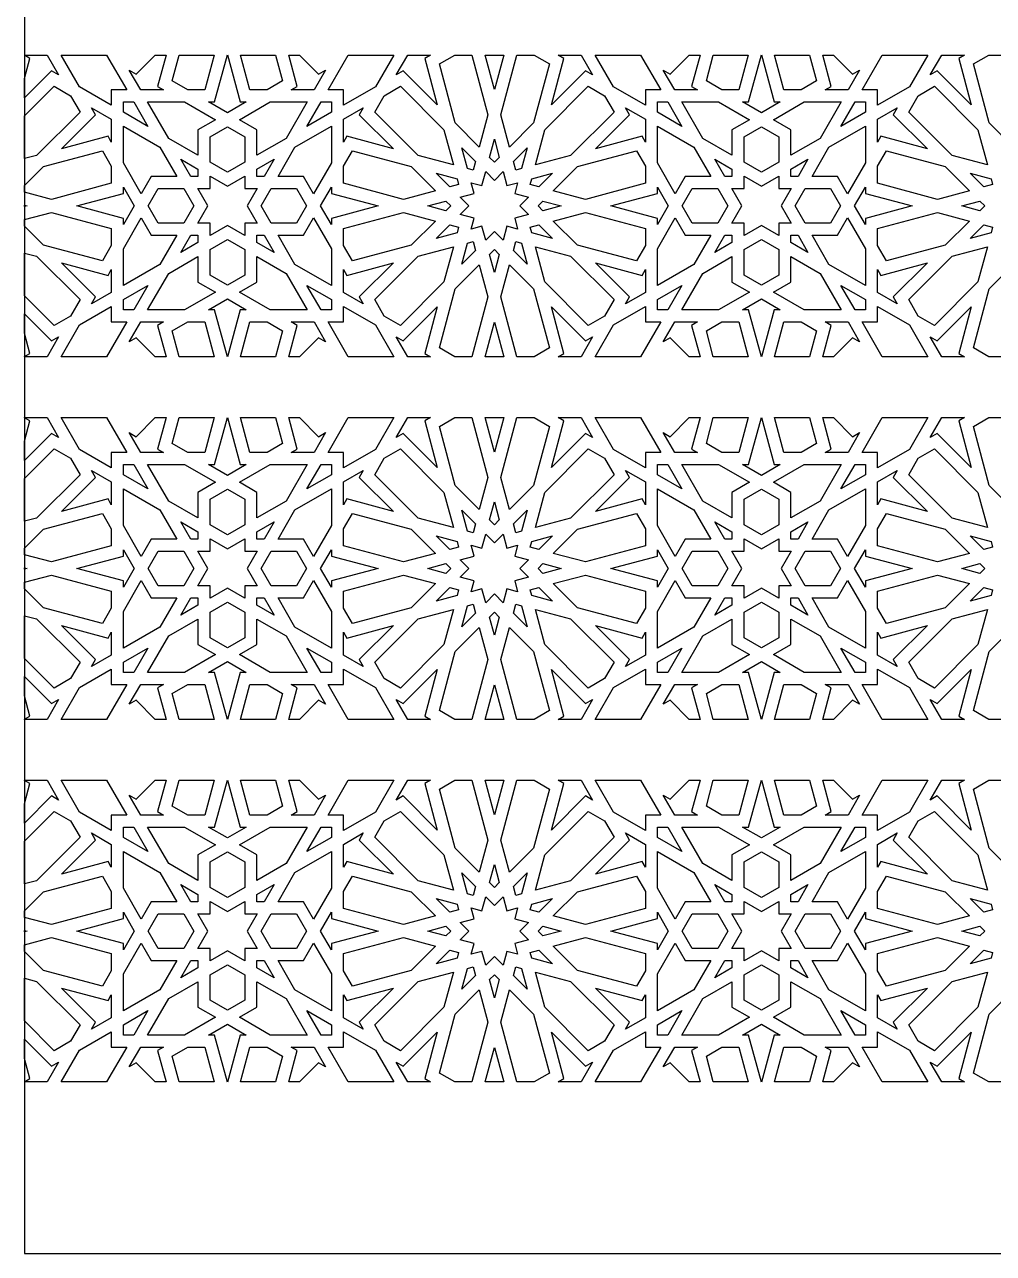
# Model space of a CAD drawing. Extents: x -1250 to 1250, y -610 to 610.
# Drawn here: x -1250 to -769, y -610 to 0 of the extents above; entities that cross this region are included whole.
import ezdxf

# ---------------------------------------------------------------- set-up
doc = ezdxf.new("R2010")
doc.units = 0
doc.header["$MEASUREMENT"] = 0
doc.layers.add('COUCHE_1', color=18, linetype='CONTINUOUS')

msp = doc.modelspace()

# ---------------------------------------------------------------- linework, layer by layer
at = {"layer": 'COUCHE_1'}
for points in [[(-1250, -610), (1250, -610), (1250, 610), (-1250, 610)], [(-1233.15, -24.95), (-1236.63, -22.93), (-1250, -36.36), (-1250, -26.77), (-1247.32, -16.76), (-1250, -15.22), (-1250, -15.11), (-1238.83, -15.11)], [(-1224.26, -15.11), (-1209.29, -15.11), (-1199.3, -32.41), (-1206.96, -32.41), (-1206.96, -40.07), (-1222.78, -30.93), (-1231.92, -15.11)], [(-1184.01, -30.69), (-1181.03, -32.41), (-1192.39, -32.41), (-1198.07, -22.57), (-1194.58, -24.58), (-1185.15, -15.11), (-1179.83, -15.11)], [(-1160.57, -32.41), (-1169.06, -32.41), (-1176.69, -28), (-1173.23, -15.11), (-1155.93, -15.11)], [(-1143.03, -38.39), (-1140.04, -38.39), (-1149.36, -43.78), (-1158.69, -38.39), (-1155.7, -38.39), (-1149.36, -15)], [(-1122.04, -28), (-1129.67, -32.41), (-1138.16, -32.41), (-1142.8, -15.11), (-1125.5, -15.11)], [(-1104.14, -24.58), (-1100.66, -22.57), (-1106.34, -32.41), (-1117.7, -32.41), (-1114.72, -30.69), (-1118.9, -15.11), (-1113.58, -15.11)], [(-1075.95, -30.93), (-1091.77, -40.07), (-1091.77, -32.41), (-1099.43, -32.41), (-1089.44, -15.11), (-1074.47, -15.11), (-1066.81, -15.11)], [(-1051.41, -16.76), (-1045.22, -39.88), (-1062.1, -22.93), (-1065.58, -24.95), (-1059.9, -15.11), (-1048.54, -15.11)], [(-1020.12, -44.83), (-1024.39, -60.79), (-1036.36, -48.77), (-1044.2, -19.51), (-1036.57, -15.11), (-1028.08, -15.11)], [(-1016.88, -32.28), (-1021.48, -15.11), (-1012.28, -15.11)], [(-989.56, -19.51), (-997.4, -48.77), (-1009.37, -60.79), (-1013.64, -44.83), (-1005.68, -15.11), (-997.19, -15.11)], [(-968.18, -24.95), (-971.66, -22.93), (-988.54, -39.88), (-982.35, -16.76), (-985.22, -15.11), (-973.86, -15.11)], [(-959.29, -15.11), (-944.32, -15.11), (-934.33, -32.41), (-941.99, -32.41), (-941.99, -40.07), (-957.81, -30.93), (-966.95, -15.11)], [(-919.04, -30.69), (-916.06, -32.41), (-927.42, -32.41), (-933.1, -22.57), (-929.61, -24.58), (-920.18, -15.11), (-914.86, -15.11)], [(-895.6, -32.41), (-904.09, -32.41), (-911.72, -28), (-908.26, -15.11), (-890.96, -15.11)], [(-878.06, -38.39), (-875.07, -38.39), (-884.39, -43.78), (-893.72, -38.39), (-890.73, -38.39), (-884.39, -15)], [(-857.07, -28), (-864.7, -32.41), (-873.19, -32.41), (-877.83, -15.11), (-860.53, -15.11)], [(-839.18, -24.58), (-835.69, -22.57), (-841.37, -32.41), (-852.73, -32.41), (-849.75, -30.69), (-853.93, -15.11), (-848.61, -15.11)], [(-810.98, -30.93), (-826.8, -40.07), (-826.8, -32.41), (-834.46, -32.41), (-824.47, -15.11), (-809.5, -15.11), (-801.84, -15.11)], [(-786.44, -16.76), (-780.25, -39.88), (-797.13, -22.93), (-800.61, -24.95), (-794.93, -15.11), (-783.57, -15.11)], [(-755.15, -44.83), (-759.42, -60.79), (-771.39, -48.77), (-779.23, -19.51), (-771.6, -15.11), (-763.11, -15.11)], [(-1227.16, -35.31), (-1222.47, -43.45), (-1244.07, -64.97), (-1250, -66.56), (-1250, -45.38), (-1235.3, -30.62)], [(-1041.91, -52.22), (-1037.24, -69.64), (-1054.66, -64.97), (-1076.26, -43.45), (-1071.57, -35.31), (-1063.43, -30.62)], [(-962.19, -35.31), (-957.5, -43.45), (-979.1, -64.97), (-996.52, -69.64), (-991.85, -52.22), (-970.33, -30.62)], [(-776.94, -52.22), (-772.27, -69.64), (-789.69, -64.97), (-811.29, -43.45), (-806.6, -35.31), (-798.46, -30.62)], [(-1206.96, -46.98), (-1206.96, -58.34), (-1208.61, -55.47), (-1231.73, -61.66), (-1214.78, -44.78), (-1216.79, -41.3)], [(-1188.84, -50.53), (-1200.97, -43.52), (-1200.97, -38.39), (-1195.84, -38.39)], [(-1155.35, -47.23), (-1163.97, -52.21), (-1163.97, -64.89), (-1178.47, -56.51), (-1188.93, -38.39), (-1170.66, -38.39)], [(-1109.8, -38.39), (-1120.26, -56.51), (-1134.76, -64.89), (-1134.76, -52.21), (-1143.38, -47.23), (-1128.07, -38.39)], [(-1097.76, -43.52), (-1109.89, -50.53), (-1102.89, -38.39), (-1097.76, -38.39)], [(-1083.94, -44.78), (-1067, -61.66), (-1090.12, -55.47), (-1091.77, -58.34), (-1091.77, -46.98), (-1081.93, -41.3)], [(-941.99, -46.98), (-941.99, -58.34), (-943.64, -55.47), (-966.76, -61.66), (-949.81, -44.78), (-951.82, -41.3)], [(-923.87, -50.53), (-936, -43.52), (-936, -38.39), (-930.87, -38.39)], [(-890.38, -47.23), (-899, -52.21), (-899, -64.89), (-913.5, -56.51), (-923.96, -38.39), (-905.69, -38.39)], [(-844.83, -38.39), (-855.29, -56.51), (-869.79, -64.89), (-869.79, -52.21), (-878.41, -47.23), (-863.1, -38.39)], [(-832.79, -43.52), (-844.92, -50.53), (-837.92, -38.39), (-832.79, -38.39)], [(-818.98, -44.78), (-802.03, -61.66), (-825.15, -55.47), (-826.8, -58.34), (-826.8, -46.98), (-816.97, -41.3)], [(-1182.85, -60.9), (-1174.48, -75.4), (-1187.16, -75.4), (-1192.13, -84.01), (-1200.97, -68.71), (-1200.97, -50.43)], [(-1140.74, -55.66), (-1140.74, -68.34), (-1149.36, -73.32), (-1157.98, -68.34), (-1157.98, -55.66), (-1149.36, -50.69)], [(-1097.76, -68.71), (-1106.6, -84.01), (-1111.57, -75.4), (-1124.25, -75.4), (-1115.88, -60.9), (-1097.76, -50.43)], [(-917.88, -60.9), (-909.51, -75.4), (-922.19, -75.4), (-927.16, -84.01), (-936, -68.71), (-936, -50.43)], [(-875.78, -55.66), (-875.78, -68.34), (-884.39, -73.32), (-893.01, -68.34), (-893.01, -55.66), (-884.39, -50.69)], [(-832.79, -68.71), (-841.63, -84.01), (-846.6, -75.4), (-859.28, -75.4), (-850.91, -60.9), (-832.79, -50.43)], [(-1014.47, -65.91), (-1016.88, -68.33), (-1019.29, -65.91), (-1016.88, -56.91)], [(-1206.96, -70.31), (-1206.96, -78.8), (-1236.68, -86.76), (-1250, -83.19), (-1250, -79.86), (-1240.62, -70.52), (-1211.36, -62.68)], [(-1163.97, -71.8), (-1163.97, -75.4), (-1167.57, -75.4), (-1172.48, -66.88)], [(-1131.16, -75.4), (-1134.76, -75.4), (-1134.76, -71.8), (-1126.24, -66.88)], [(-1058.11, -70.52), (-1046.09, -82.49), (-1062.05, -86.76), (-1091.77, -78.8), (-1091.77, -70.31), (-1087.37, -62.68)], [(-1026.3, -67.89), (-1027.46, -72.26), (-1030.27, -71.5), (-1033.06, -61.11)], [(-1003.49, -71.5), (-1006.29, -72.26), (-1007.46, -67.89), (-1000.7, -61.11)], [(-941.99, -70.31), (-941.99, -78.8), (-971.71, -86.76), (-987.67, -82.49), (-975.65, -70.52), (-946.39, -62.68)], [(-899, -71.8), (-899, -75.4), (-902.6, -75.4), (-907.51, -66.88)], [(-866.19, -75.4), (-869.79, -75.4), (-869.79, -71.8), (-861.28, -66.88)], [(-793.14, -70.52), (-781.12, -82.49), (-797.08, -86.76), (-826.8, -78.8), (-826.8, -70.31), (-822.4, -62.68)], [(-1010.71, -79.91), (-1005.36, -78.48), (-1006.79, -83.84), (-999.89, -85.68), (-1004.22, -90), (-999.89, -94.32), (-1006.79, -96.16), (-1005.36, -101.52), (-1010.71, -100.09), (-1012.56, -106.99), (-1016.88, -102.66), (-1021.2, -106.99), (-1023.04, -100.09), (-1028.4, -101.52), (-1026.97, -96.16), (-1033.87, -94.32), (-1029.54, -90), (-1033.87, -85.68), (-1026.97, -83.84), (-1028.4, -78.48), (-1023.04, -79.91), (-1021.2, -73.01), (-1016.88, -77.34), (-1012.56, -73.01)], [(-1140.74, -81.38), (-1134.62, -81.38), (-1139.59, -90), (-1134.62, -98.62), (-1140.74, -98.62), (-1140.74, -104.75), (-1149.36, -99.77), (-1157.98, -104.75), (-1157.98, -98.62), (-1164.11, -98.62), (-1159.14, -90), (-1164.11, -81.38), (-1157.98, -81.38), (-1157.98, -75.25), (-1149.36, -80.23), (-1140.74, -75.25)], [(-1035.37, -76.61), (-1034.62, -79.42), (-1038.99, -80.58), (-1045.77, -73.82)], [(-994.77, -80.58), (-999.14, -79.42), (-998.38, -76.61), (-987.98, -73.82)], [(-875.78, -81.38), (-869.65, -81.38), (-874.62, -90), (-869.65, -98.62), (-875.78, -98.62), (-875.78, -104.75), (-884.39, -99.77), (-893.01, -104.75), (-893.01, -98.62), (-899.14, -98.62), (-894.17, -90), (-899.14, -81.38), (-893.01, -81.38), (-893.01, -75.25), (-884.39, -80.23), (-875.78, -75.25)], [(-770.41, -76.61), (-769.65, -79.42), (-774.02, -80.58), (-780.81, -73.82)], [(-1195.59, -90), (-1200.97, -99.32), (-1200.97, -96.2), (-1224.13, -90), (-1200.97, -83.8), (-1200.97, -80.68)], [(-1166.05, -90), (-1171.02, -98.62), (-1183.7, -98.62), (-1188.68, -90), (-1183.7, -81.38), (-1171.02, -81.38)], [(-1110.05, -90), (-1115.03, -98.62), (-1127.7, -98.62), (-1132.68, -90), (-1127.7, -81.38), (-1115.03, -81.38)], [(-1097.76, -83.8), (-1074.6, -90), (-1097.76, -96.2), (-1097.76, -99.32), (-1103.14, -90), (-1097.76, -80.68)], [(-930.62, -90), (-936, -99.32), (-936, -96.2), (-959.16, -90), (-936, -83.8), (-936, -80.68)], [(-901.08, -90), (-906.05, -98.62), (-918.73, -98.62), (-923.71, -90), (-918.73, -81.38), (-906.05, -81.38)], [(-845.08, -90), (-850.06, -98.62), (-862.74, -98.62), (-867.71, -90), (-862.74, -81.38), (-850.06, -81.38)], [(-832.79, -83.8), (-809.63, -90), (-832.79, -96.2), (-832.79, -99.32), (-838.17, -90), (-832.79, -80.68)], [(-1248.76, -90), (-1250, -90.33), (-1250, -89.67)], [(-1038.55, -90), (-1040.97, -92.41), (-1049.97, -90), (-1040.97, -87.59)], [(-983.79, -90), (-992.79, -92.41), (-995.21, -90), (-992.79, -87.59)], [(-773.58, -90), (-776, -92.41), (-785, -90), (-776, -87.59)], [(-1206.96, -101.2), (-1206.96, -109.69), (-1211.36, -117.32), (-1240.62, -109.48), (-1250, -100.14), (-1250, -96.81), (-1236.68, -93.24)], [(-1187.16, -104.6), (-1174.48, -104.6), (-1182.85, -119.1), (-1200.97, -129.57), (-1200.97, -111.29), (-1192.13, -95.99)], [(-1097.76, -111.29), (-1097.76, -129.57), (-1115.88, -119.1), (-1124.25, -104.6), (-1111.57, -104.6), (-1106.6, -95.99)], [(-1046.09, -97.51), (-1058.11, -109.48), (-1087.37, -117.32), (-1091.77, -109.69), (-1091.77, -101.2), (-1062.05, -93.24)], [(-941.99, -101.2), (-941.99, -109.69), (-946.39, -117.32), (-975.65, -109.48), (-987.67, -97.51), (-971.71, -93.24)], [(-922.19, -104.6), (-909.51, -104.6), (-917.88, -119.1), (-936, -129.57), (-936, -111.29), (-927.16, -95.99)], [(-832.79, -111.29), (-832.79, -129.57), (-850.91, -119.1), (-859.28, -104.6), (-846.6, -104.6), (-841.63, -95.99)], [(-781.12, -97.51), (-793.14, -109.48), (-822.4, -117.32), (-826.8, -109.69), (-826.8, -101.2), (-797.08, -93.24)], [(-1034.62, -100.58), (-1035.37, -103.39), (-1045.77, -106.18), (-1038.99, -99.42)], [(-987.98, -106.18), (-998.38, -103.39), (-999.14, -100.58), (-994.77, -99.42)], [(-769.65, -100.58), (-770.41, -103.39), (-780.81, -106.18), (-774.02, -99.42)], [(-1163.97, -108.2), (-1172.48, -113.12), (-1167.57, -104.6), (-1163.97, -104.6)], [(-1140.74, -111.66), (-1140.74, -124.34), (-1149.36, -129.31), (-1157.98, -124.34), (-1157.98, -111.66), (-1149.36, -106.68)], [(-1126.24, -113.12), (-1134.76, -108.2), (-1134.76, -104.6), (-1131.16, -104.6)], [(-1026.3, -112.11), (-1033.06, -118.89), (-1030.27, -108.5), (-1027.46, -107.74)], [(-1003.49, -108.5), (-1000.7, -118.89), (-1007.46, -112.11), (-1006.29, -107.74)], [(-899, -108.2), (-907.51, -113.12), (-902.6, -104.6), (-899, -104.6)], [(-875.78, -111.66), (-875.78, -124.34), (-884.39, -129.31), (-893.01, -124.34), (-893.01, -111.66), (-884.39, -106.68)], [(-861.28, -113.12), (-869.79, -108.2), (-869.79, -104.6), (-866.19, -104.6)], [(-1244.07, -115.03), (-1222.47, -136.55), (-1227.16, -144.69), (-1235.3, -149.38), (-1250, -134.62), (-1250, -113.44)], [(-1163.97, -127.79), (-1155.35, -132.77), (-1170.66, -141.61), (-1188.93, -141.61), (-1178.47, -123.49), (-1163.97, -115.11)], [(-1120.26, -123.49), (-1109.8, -141.61), (-1128.07, -141.61), (-1143.38, -132.77), (-1134.76, -127.79), (-1134.76, -115.11)], [(-1041.91, -127.78), (-1063.43, -149.38), (-1071.57, -144.69), (-1076.26, -136.55), (-1054.66, -115.03), (-1037.24, -110.36)], [(-1014.47, -114.09), (-1016.88, -123.09), (-1019.29, -114.09), (-1016.88, -111.67)], [(-979.1, -115.03), (-957.5, -136.55), (-962.19, -144.69), (-970.33, -149.38), (-991.85, -127.78), (-996.52, -110.36)], [(-899, -127.79), (-890.38, -132.77), (-905.69, -141.61), (-923.96, -141.61), (-913.5, -123.49), (-899, -115.11)], [(-855.29, -123.49), (-844.83, -141.61), (-863.1, -141.61), (-878.41, -132.77), (-869.79, -127.79), (-869.79, -115.11)], [(-776.94, -127.78), (-798.46, -149.38), (-806.6, -144.69), (-811.29, -136.55), (-789.69, -115.03), (-772.27, -110.36)], [(-1208.61, -124.53), (-1206.96, -121.66), (-1206.96, -133.02), (-1216.79, -138.7), (-1214.78, -135.22), (-1231.73, -118.34)], [(-1083.94, -135.22), (-1081.93, -138.7), (-1091.77, -133.02), (-1091.77, -121.66), (-1090.12, -124.53), (-1067, -118.34)], [(-1020.12, -135.17), (-1028.08, -164.89), (-1036.57, -164.89), (-1044.2, -160.49), (-1036.36, -131.23), (-1024.39, -119.21)], [(-997.4, -131.23), (-989.56, -160.49), (-997.19, -164.89), (-1005.68, -164.89), (-1013.64, -135.17), (-1009.37, -119.21)], [(-943.64, -124.53), (-941.99, -121.66), (-941.99, -133.02), (-951.82, -138.7), (-949.81, -135.22), (-966.76, -118.34)], [(-818.98, -135.22), (-816.97, -138.7), (-826.8, -133.02), (-826.8, -121.66), (-825.15, -124.53), (-802.03, -118.34)], [(-755.15, -135.17), (-763.11, -164.89), (-771.6, -164.89), (-779.23, -160.49), (-771.39, -131.23), (-759.42, -119.21)], [(-1195.84, -141.61), (-1200.97, -141.61), (-1200.97, -136.48), (-1188.84, -129.47)], [(-1097.76, -136.48), (-1097.76, -141.61), (-1102.89, -141.61), (-1109.89, -129.47)], [(-930.87, -141.61), (-936, -141.61), (-936, -136.48), (-923.87, -129.47)], [(-832.79, -136.48), (-832.79, -141.61), (-837.92, -141.61), (-844.92, -129.47)], [(-1206.96, -147.59), (-1199.3, -147.59), (-1209.29, -164.89), (-1224.26, -164.89), (-1231.92, -164.89), (-1222.78, -149.07), (-1206.96, -139.93)], [(-1140.04, -141.61), (-1143.03, -141.61), (-1149.36, -165), (-1155.7, -141.61), (-1158.69, -141.61), (-1149.36, -136.22)], [(-1075.95, -149.07), (-1066.81, -164.89), (-1074.47, -164.89), (-1089.44, -164.89), (-1099.43, -147.59), (-1091.77, -147.59), (-1091.77, -139.93)], [(-1051.41, -163.24), (-1048.54, -164.89), (-1059.9, -164.89), (-1065.58, -155.05), (-1062.1, -157.07), (-1045.22, -140.12)], [(-971.66, -157.07), (-968.18, -155.05), (-973.86, -164.89), (-985.22, -164.89), (-982.35, -163.24), (-988.54, -140.12)], [(-941.99, -147.59), (-934.33, -147.59), (-944.32, -164.89), (-959.29, -164.89), (-966.95, -164.89), (-957.81, -149.07), (-941.99, -139.93)], [(-875.07, -141.61), (-878.06, -141.61), (-884.39, -165), (-890.73, -141.61), (-893.72, -141.61), (-884.39, -136.22)], [(-810.98, -149.07), (-801.84, -164.89), (-809.5, -164.89), (-824.47, -164.89), (-834.46, -147.59), (-826.8, -147.59), (-826.8, -139.93)], [(-786.44, -163.24), (-783.57, -164.89), (-794.93, -164.89), (-800.61, -155.05), (-797.13, -157.07), (-780.25, -140.12)], [(-1236.63, -157.07), (-1233.15, -155.05), (-1238.83, -164.89), (-1250, -164.89), (-1250, -164.78), (-1247.32, -163.24), (-1250, -153.23), (-1250, -143.64)], [(-1184.01, -149.31), (-1179.83, -164.89), (-1185.15, -164.89), (-1194.58, -155.42), (-1198.07, -157.43), (-1192.39, -147.59), (-1181.03, -147.59)], [(-1160.57, -147.59), (-1155.93, -164.89), (-1173.23, -164.89), (-1176.69, -152), (-1169.06, -147.59)], [(-1122.04, -152), (-1125.5, -164.89), (-1142.8, -164.89), (-1138.16, -147.59), (-1129.67, -147.59)], [(-1100.66, -157.43), (-1104.14, -155.42), (-1113.58, -164.89), (-1118.9, -164.89), (-1114.72, -149.31), (-1117.7, -147.59), (-1106.34, -147.59)], [(-1012.28, -164.89), (-1021.48, -164.89), (-1016.88, -147.72)], [(-919.04, -149.31), (-914.86, -164.89), (-920.18, -164.89), (-929.61, -155.42), (-933.1, -157.43), (-927.42, -147.59), (-916.06, -147.59)], [(-895.6, -147.59), (-890.96, -164.89), (-908.26, -164.89), (-911.72, -152), (-904.09, -147.59)], [(-857.07, -152), (-860.53, -164.89), (-877.83, -164.89), (-873.19, -147.59), (-864.7, -147.59)], [(-835.69, -157.43), (-839.18, -155.42), (-848.61, -164.89), (-853.93, -164.89), (-849.75, -149.31), (-852.73, -147.59), (-841.37, -147.59)], [(-1233.15, -204.95), (-1236.63, -202.93), (-1250, -216.36), (-1250, -206.77), (-1247.32, -196.76), (-1250, -195.22), (-1250, -195.11), (-1238.83, -195.11)], [(-1224.26, -195.11), (-1209.29, -195.11), (-1199.3, -212.41), (-1206.96, -212.41), (-1206.96, -220.07), (-1222.78, -210.93), (-1231.92, -195.11)], [(-1184.01, -210.69), (-1181.03, -212.41), (-1192.39, -212.41), (-1198.07, -202.57), (-1194.58, -204.58), (-1185.15, -195.11), (-1179.83, -195.11)], [(-1160.57, -212.41), (-1169.06, -212.41), (-1176.69, -208), (-1173.23, -195.11), (-1155.93, -195.11)], [(-1143.03, -218.39), (-1140.04, -218.39), (-1149.36, -223.78), (-1158.69, -218.39), (-1155.7, -218.39), (-1149.36, -195)], [(-1122.04, -208), (-1129.67, -212.41), (-1138.16, -212.41), (-1142.8, -195.11), (-1125.5, -195.11)], [(-1104.14, -204.58), (-1100.66, -202.57), (-1106.34, -212.41), (-1117.7, -212.41), (-1114.72, -210.69), (-1118.9, -195.11), (-1113.58, -195.11)], [(-1075.95, -210.93), (-1091.77, -220.07), (-1091.77, -212.41), (-1099.43, -212.41), (-1089.44, -195.11), (-1074.47, -195.11), (-1066.81, -195.11)], [(-1051.41, -196.76), (-1045.22, -219.88), (-1062.1, -202.93), (-1065.58, -204.95), (-1059.9, -195.11), (-1048.54, -195.11)], [(-1020.12, -224.83), (-1024.39, -240.79), (-1036.36, -228.77), (-1044.2, -199.51), (-1036.57, -195.11), (-1028.08, -195.11)], [(-1016.88, -212.28), (-1021.48, -195.11), (-1012.28, -195.11)], [(-989.56, -199.51), (-997.4, -228.77), (-1009.37, -240.79), (-1013.64, -224.83), (-1005.68, -195.11), (-997.19, -195.11)], [(-968.18, -204.95), (-971.66, -202.93), (-988.54, -219.88), (-982.35, -196.76), (-985.22, -195.11), (-973.86, -195.11)], [(-959.29, -195.11), (-944.32, -195.11), (-934.33, -212.41), (-941.99, -212.41), (-941.99, -220.07), (-957.81, -210.93), (-966.95, -195.11)], [(-919.04, -210.69), (-916.06, -212.41), (-927.42, -212.41), (-933.1, -202.57), (-929.61, -204.58), (-920.18, -195.11), (-914.86, -195.11)], [(-895.6, -212.41), (-904.09, -212.41), (-911.72, -208), (-908.26, -195.11), (-890.96, -195.11)], [(-878.06, -218.39), (-875.07, -218.39), (-884.39, -223.78), (-893.72, -218.39), (-890.73, -218.39), (-884.39, -195)], [(-857.07, -208), (-864.7, -212.41), (-873.19, -212.41), (-877.83, -195.11), (-860.53, -195.11)], [(-839.18, -204.58), (-835.69, -202.57), (-841.37, -212.41), (-852.73, -212.41), (-849.75, -210.69), (-853.93, -195.11), (-848.61, -195.11)], [(-810.98, -210.93), (-826.8, -220.07), (-826.8, -212.41), (-834.46, -212.41), (-824.47, -195.11), (-809.5, -195.11), (-801.84, -195.11)], [(-786.44, -196.76), (-780.25, -219.88), (-797.13, -202.93), (-800.61, -204.95), (-794.93, -195.11), (-783.57, -195.11)], [(-755.15, -224.83), (-759.42, -240.79), (-771.39, -228.77), (-779.23, -199.51), (-771.6, -195.11), (-763.11, -195.11)], [(-1227.16, -215.31), (-1222.47, -223.45), (-1244.07, -244.97), (-1250, -246.56), (-1250, -225.38), (-1235.3, -210.62)], [(-1041.91, -232.22), (-1037.24, -249.64), (-1054.66, -244.97), (-1076.26, -223.45), (-1071.57, -215.31), (-1063.43, -210.62)], [(-962.19, -215.31), (-957.5, -223.45), (-979.1, -244.97), (-996.52, -249.64), (-991.85, -232.22), (-970.33, -210.62)], [(-776.94, -232.22), (-772.27, -249.64), (-789.69, -244.97), (-811.29, -223.45), (-806.6, -215.31), (-798.46, -210.62)], [(-1188.84, -230.53), (-1200.97, -223.52), (-1200.97, -218.39), (-1195.84, -218.39)], [(-1155.35, -227.23), (-1163.97, -232.21), (-1163.97, -244.89), (-1178.47, -236.51), (-1188.93, -218.39), (-1170.66, -218.39)], [(-1109.8, -218.39), (-1120.26, -236.51), (-1134.76, -244.89), (-1134.76, -232.21), (-1143.38, -227.23), (-1128.07, -218.39)], [(-1097.76, -223.52), (-1109.89, -230.53), (-1102.89, -218.39), (-1097.76, -218.39)], [(-923.87, -230.53), (-936, -223.52), (-936, -218.39), (-930.87, -218.39)], [(-890.38, -227.23), (-899, -232.21), (-899, -244.89), (-913.5, -236.51), (-923.96, -218.39), (-905.69, -218.39)], [(-844.83, -218.39), (-855.29, -236.51), (-869.79, -244.89), (-869.79, -232.21), (-878.41, -227.23), (-863.1, -218.39)], [(-832.79, -223.52), (-844.92, -230.53), (-837.92, -218.39), (-832.79, -218.39)], [(-1206.96, -226.98), (-1206.96, -238.34), (-1208.61, -235.47), (-1231.73, -241.66), (-1214.78, -224.78), (-1216.79, -221.3)], [(-1083.94, -224.78), (-1067, -241.66), (-1090.12, -235.47), (-1091.77, -238.34), (-1091.77, -226.98), (-1081.93, -221.3)], [(-941.99, -226.98), (-941.99, -238.34), (-943.64, -235.47), (-966.76, -241.66), (-949.81, -224.78), (-951.82, -221.3)], [(-818.98, -224.78), (-802.03, -241.66), (-825.15, -235.47), (-826.8, -238.34), (-826.8, -226.98), (-816.97, -221.3)], [(-1182.85, -240.9), (-1174.48, -255.4), (-1187.16, -255.4), (-1192.13, -264.01), (-1200.97, -248.71), (-1200.97, -230.43)], [(-1140.74, -235.66), (-1140.74, -248.34), (-1149.36, -253.32), (-1157.98, -248.34), (-1157.98, -235.66), (-1149.36, -230.69)], [(-1097.76, -248.71), (-1106.6, -264.01), (-1111.57, -255.4), (-1124.25, -255.4), (-1115.88, -240.9), (-1097.76, -230.43)], [(-917.88, -240.9), (-909.51, -255.4), (-922.19, -255.4), (-927.16, -264.01), (-936, -248.71), (-936, -230.43)], [(-875.78, -235.66), (-875.78, -248.34), (-884.39, -253.32), (-893.01, -248.34), (-893.01, -235.66), (-884.39, -230.69)], [(-832.79, -248.71), (-841.63, -264.01), (-846.6, -255.4), (-859.28, -255.4), (-850.91, -240.9), (-832.79, -230.43)], [(-1014.47, -245.91), (-1016.88, -248.33), (-1019.29, -245.91), (-1016.88, -236.91)], [(-1206.96, -250.31), (-1206.96, -258.8), (-1236.68, -266.76), (-1250, -263.19), (-1250, -259.86), (-1240.62, -250.52), (-1211.36, -242.68)], [(-1058.11, -250.52), (-1046.09, -262.49), (-1062.05, -266.76), (-1091.77, -258.8), (-1091.77, -250.31), (-1087.37, -242.68)], [(-1026.3, -247.89), (-1027.46, -252.26), (-1030.27, -251.5), (-1033.06, -241.11)], [(-1003.49, -251.5), (-1006.29, -252.26), (-1007.46, -247.89), (-1000.7, -241.11)], [(-941.99, -250.31), (-941.99, -258.8), (-971.71, -266.76), (-987.67, -262.49), (-975.65, -250.52), (-946.39, -242.68)], [(-793.14, -250.52), (-781.12, -262.49), (-797.08, -266.76), (-826.8, -258.8), (-826.8, -250.31), (-822.4, -242.68)], [(-1163.97, -251.8), (-1163.97, -255.4), (-1167.57, -255.4), (-1172.48, -246.88)], [(-1131.16, -255.4), (-1134.76, -255.4), (-1134.76, -251.8), (-1126.24, -246.88)], [(-899, -251.8), (-899, -255.4), (-902.6, -255.4), (-907.51, -246.88)], [(-866.19, -255.4), (-869.79, -255.4), (-869.79, -251.8), (-861.28, -246.88)], [(-1140.74, -261.38), (-1134.62, -261.38), (-1139.59, -270), (-1134.62, -278.62), (-1140.74, -278.62), (-1140.74, -284.75), (-1149.36, -279.77), (-1157.98, -284.75), (-1157.98, -278.62), (-1164.11, -278.62), (-1159.14, -270), (-1164.11, -261.38), (-1157.98, -261.38), (-1157.98, -255.25), (-1149.36, -260.23), (-1140.74, -255.25)], [(-1035.37, -256.61), (-1034.62, -259.42), (-1038.99, -260.58), (-1045.77, -253.82)], [(-1010.71, -259.91), (-1005.36, -258.48), (-1006.79, -263.84), (-999.89, -265.68), (-1004.22, -270), (-999.89, -274.32), (-1006.79, -276.16), (-1005.36, -281.52), (-1010.71, -280.09), (-1012.56, -286.99), (-1016.88, -282.66), (-1021.2, -286.99), (-1023.04, -280.09), (-1028.4, -281.52), (-1026.97, -276.16), (-1033.87, -274.32), (-1029.54, -270), (-1033.87, -265.68), (-1026.97, -263.84), (-1028.4, -258.48), (-1023.04, -259.91), (-1021.2, -253.01), (-1016.88, -257.34), (-1012.56, -253.01)], [(-994.77, -260.58), (-999.14, -259.42), (-998.38, -256.61), (-987.98, -253.82)], [(-875.78, -261.38), (-869.65, -261.38), (-874.62, -270), (-869.65, -278.62), (-875.78, -278.62), (-875.78, -284.75), (-884.39, -279.77), (-893.01, -284.75), (-893.01, -278.62), (-899.14, -278.62), (-894.17, -270), (-899.14, -261.38), (-893.01, -261.38), (-893.01, -255.25), (-884.39, -260.23), (-875.78, -255.25)], [(-770.41, -256.61), (-769.65, -259.42), (-774.02, -260.58), (-780.81, -253.82)], [(-1195.59, -270), (-1200.97, -279.32), (-1200.97, -276.2), (-1224.13, -270), (-1200.97, -263.8), (-1200.97, -260.68)], [(-1166.05, -270), (-1171.02, -278.62), (-1183.7, -278.62), (-1188.68, -270), (-1183.7, -261.38), (-1171.02, -261.38)], [(-1110.05, -270), (-1115.03, -278.62), (-1127.7, -278.62), (-1132.68, -270), (-1127.7, -261.38), (-1115.03, -261.38)], [(-1097.76, -263.8), (-1074.6, -270), (-1097.76, -276.2), (-1097.76, -279.32), (-1103.14, -270), (-1097.76, -260.68)], [(-930.62, -270), (-936, -279.32), (-936, -276.2), (-959.16, -270), (-936, -263.8), (-936, -260.68)], [(-901.08, -270), (-906.05, -278.62), (-918.73, -278.62), (-923.71, -270), (-918.73, -261.38), (-906.05, -261.38)], [(-845.08, -270), (-850.06, -278.62), (-862.74, -278.62), (-867.71, -270), (-862.74, -261.38), (-850.06, -261.38)], [(-832.79, -263.8), (-809.63, -270), (-832.79, -276.2), (-832.79, -279.32), (-838.17, -270), (-832.79, -260.68)], [(-1038.55, -270), (-1040.97, -272.41), (-1049.97, -270), (-1040.97, -267.59)], [(-983.79, -270), (-992.79, -272.41), (-995.21, -270), (-992.79, -267.59)], [(-773.58, -270), (-776, -272.41), (-785, -270), (-776, -267.59)], [(-1248.76, -270), (-1250, -270.33), (-1250, -269.67)], [(-1206.96, -281.2), (-1206.96, -289.69), (-1211.36, -297.32), (-1240.62, -289.48), (-1250, -280.14), (-1250, -276.81), (-1236.68, -273.24)], [(-1046.09, -277.51), (-1058.11, -289.48), (-1087.37, -297.32), (-1091.77, -289.69), (-1091.77, -281.2), (-1062.05, -273.24)], [(-941.99, -281.2), (-941.99, -289.69), (-946.39, -297.32), (-975.65, -289.48), (-987.67, -277.51), (-971.71, -273.24)], [(-781.12, -277.51), (-793.14, -289.48), (-822.4, -297.32), (-826.8, -289.69), (-826.8, -281.2), (-797.08, -273.24)], [(-1187.16, -284.6), (-1174.48, -284.6), (-1182.85, -299.1), (-1200.97, -309.57), (-1200.97, -291.29), (-1192.13, -275.99)], [(-1097.76, -291.29), (-1097.76, -309.57), (-1115.88, -299.1), (-1124.25, -284.6), (-1111.57, -284.6), (-1106.6, -275.99)], [(-1034.62, -280.58), (-1035.37, -283.39), (-1045.77, -286.18), (-1038.99, -279.42)], [(-987.98, -286.18), (-998.38, -283.39), (-999.14, -280.58), (-994.77, -279.42)], [(-922.19, -284.6), (-909.51, -284.6), (-917.88, -299.1), (-936, -309.57), (-936, -291.29), (-927.16, -275.99)], [(-832.79, -291.29), (-832.79, -309.57), (-850.91, -299.1), (-859.28, -284.6), (-846.6, -284.6), (-841.63, -275.99)], [(-769.65, -280.58), (-770.41, -283.39), (-780.81, -286.18), (-774.02, -279.42)], [(-1163.97, -288.2), (-1172.48, -293.12), (-1167.57, -284.6), (-1163.97, -284.6)], [(-1140.74, -291.66), (-1140.74, -304.34), (-1149.36, -309.31), (-1157.98, -304.34), (-1157.98, -291.66), (-1149.36, -286.68)], [(-1126.24, -293.12), (-1134.76, -288.2), (-1134.76, -284.6), (-1131.16, -284.6)], [(-899, -288.2), (-907.51, -293.12), (-902.6, -284.6), (-899, -284.6)], [(-875.78, -291.66), (-875.78, -304.34), (-884.39, -309.31), (-893.01, -304.34), (-893.01, -291.66), (-884.39, -286.68)], [(-861.28, -293.12), (-869.79, -288.2), (-869.79, -284.6), (-866.19, -284.6)], [(-1041.91, -307.78), (-1063.43, -329.38), (-1071.57, -324.69), (-1076.26, -316.55), (-1054.66, -295.03), (-1037.24, -290.36)], [(-1026.3, -292.11), (-1033.06, -298.89), (-1030.27, -288.5), (-1027.46, -287.74)], [(-1014.47, -294.09), (-1016.88, -303.09), (-1019.29, -294.09), (-1016.88, -291.67)], [(-1003.49, -288.5), (-1000.7, -298.89), (-1007.46, -292.11), (-1006.29, -287.74)], [(-979.1, -295.03), (-957.5, -316.55), (-962.19, -324.69), (-970.33, -329.38), (-991.85, -307.78), (-996.52, -290.36)], [(-776.94, -307.78), (-798.46, -329.38), (-806.6, -324.69), (-811.29, -316.55), (-789.69, -295.03), (-772.27, -290.36)], [(-1244.07, -295.03), (-1222.47, -316.55), (-1227.16, -324.69), (-1235.3, -329.38), (-1250, -314.62), (-1250, -293.44)], [(-1208.61, -304.53), (-1206.96, -301.66), (-1206.96, -313.02), (-1216.79, -318.7), (-1214.78, -315.22), (-1231.73, -298.34)], [(-1163.97, -307.79), (-1155.35, -312.77), (-1170.66, -321.61), (-1188.93, -321.61), (-1178.47, -303.49), (-1163.97, -295.11)], [(-1120.26, -303.49), (-1109.8, -321.61), (-1128.07, -321.61), (-1143.38, -312.77), (-1134.76, -307.79), (-1134.76, -295.11)], [(-1083.94, -315.22), (-1081.93, -318.7), (-1091.77, -313.02), (-1091.77, -301.66), (-1090.12, -304.53), (-1067, -298.34)], [(-943.64, -304.53), (-941.99, -301.66), (-941.99, -313.02), (-951.82, -318.7), (-949.81, -315.22), (-966.76, -298.34)], [(-899, -307.79), (-890.38, -312.77), (-905.69, -321.61), (-923.96, -321.61), (-913.5, -303.49), (-899, -295.11)], [(-855.29, -303.49), (-844.83, -321.61), (-863.1, -321.61), (-878.41, -312.77), (-869.79, -307.79), (-869.79, -295.11)], [(-818.98, -315.22), (-816.97, -318.7), (-826.8, -313.02), (-826.8, -301.66), (-825.15, -304.53), (-802.03, -298.34)], [(-1020.12, -315.17), (-1028.08, -344.89), (-1036.57, -344.89), (-1044.2, -340.49), (-1036.36, -311.23), (-1024.39, -299.21)], [(-997.4, -311.23), (-989.56, -340.49), (-997.19, -344.89), (-1005.68, -344.89), (-1013.64, -315.17), (-1009.37, -299.21)], [(-755.15, -315.17), (-763.11, -344.89), (-771.6, -344.89), (-779.23, -340.49), (-771.39, -311.23), (-759.42, -299.21)], [(-1195.84, -321.61), (-1200.97, -321.61), (-1200.97, -316.48), (-1188.84, -309.47)], [(-1097.76, -316.48), (-1097.76, -321.61), (-1102.89, -321.61), (-1109.89, -309.47)], [(-930.87, -321.61), (-936, -321.61), (-936, -316.48), (-923.87, -309.47)], [(-832.79, -316.48), (-832.79, -321.61), (-837.92, -321.61), (-844.92, -309.47)], [(-1140.04, -321.61), (-1143.03, -321.61), (-1149.36, -345), (-1155.7, -321.61), (-1158.69, -321.61), (-1149.36, -316.22)], [(-875.07, -321.61), (-878.06, -321.61), (-884.39, -345), (-890.73, -321.61), (-893.72, -321.61), (-884.39, -316.22)], [(-1206.96, -327.59), (-1199.3, -327.59), (-1209.29, -344.89), (-1224.26, -344.89), (-1231.92, -344.89), (-1222.78, -329.07), (-1206.96, -319.93)], [(-1075.95, -329.07), (-1066.81, -344.89), (-1074.47, -344.89), (-1089.44, -344.89), (-1099.43, -327.59), (-1091.77, -327.59), (-1091.77, -319.93)], [(-1051.41, -343.24), (-1048.54, -344.89), (-1059.9, -344.89), (-1065.58, -335.05), (-1062.1, -337.07), (-1045.22, -320.12)], [(-971.66, -337.07), (-968.18, -335.05), (-973.86, -344.89), (-985.22, -344.89), (-982.35, -343.24), (-988.54, -320.12)], [(-941.99, -327.59), (-934.33, -327.59), (-944.32, -344.89), (-959.29, -344.89), (-966.95, -344.89), (-957.81, -329.07), (-941.99, -319.93)], [(-810.98, -329.07), (-801.84, -344.89), (-809.5, -344.89), (-824.47, -344.89), (-834.46, -327.59), (-826.8, -327.59), (-826.8, -319.93)], [(-786.44, -343.24), (-783.57, -344.89), (-794.93, -344.89), (-800.61, -335.05), (-797.13, -337.07), (-780.25, -320.12)], [(-1236.63, -337.07), (-1233.15, -335.05), (-1238.83, -344.89), (-1250, -344.89), (-1250, -344.78), (-1247.32, -343.24), (-1250, -333.23), (-1250, -323.64)], [(-1184.01, -329.31), (-1179.83, -344.89), (-1185.15, -344.89), (-1194.58, -335.42), (-1198.07, -337.43), (-1192.39, -327.59), (-1181.03, -327.59)], [(-1160.57, -327.59), (-1155.93, -344.89), (-1173.23, -344.89), (-1176.69, -332), (-1169.06, -327.59)], [(-1122.04, -332), (-1125.5, -344.89), (-1142.8, -344.89), (-1138.16, -327.59), (-1129.67, -327.59)], [(-1100.66, -337.43), (-1104.14, -335.42), (-1113.58, -344.89), (-1118.9, -344.89), (-1114.72, -329.31), (-1117.7, -327.59), (-1106.34, -327.59)], [(-1012.28, -344.89), (-1021.48, -344.89), (-1016.88, -327.72)], [(-919.04, -329.31), (-914.86, -344.89), (-920.18, -344.89), (-929.61, -335.42), (-933.1, -337.43), (-927.42, -327.59), (-916.06, -327.59)], [(-895.6, -327.59), (-890.96, -344.89), (-908.26, -344.89), (-911.72, -332), (-904.09, -327.59)], [(-857.07, -332), (-860.53, -344.89), (-877.83, -344.89), (-873.19, -327.59), (-864.7, -327.59)], [(-835.69, -337.43), (-839.18, -335.42), (-848.61, -344.89), (-853.93, -344.89), (-849.75, -329.31), (-852.73, -327.59), (-841.37, -327.59)], [(-1233.15, -384.95), (-1236.63, -382.93), (-1250, -396.36), (-1250, -386.77), (-1247.32, -376.76), (-1250, -375.22), (-1250, -375.11), (-1238.83, -375.11)], [(-1224.26, -375.11), (-1209.29, -375.11), (-1199.3, -392.41), (-1206.96, -392.41), (-1206.96, -400.07), (-1222.78, -390.93), (-1231.92, -375.11)], [(-1184.01, -390.69), (-1181.03, -392.41), (-1192.39, -392.41), (-1198.07, -382.57), (-1194.58, -384.58), (-1185.15, -375.11), (-1179.83, -375.11)], [(-1160.57, -392.41), (-1169.06, -392.41), (-1176.69, -388), (-1173.23, -375.11), (-1155.93, -375.11)], [(-1143.03, -398.39), (-1140.04, -398.39), (-1149.36, -403.78), (-1158.69, -398.39), (-1155.7, -398.39), (-1149.36, -375)], [(-1122.04, -388), (-1129.67, -392.41), (-1138.16, -392.41), (-1142.8, -375.11), (-1125.5, -375.11)], [(-1104.14, -384.58), (-1100.66, -382.57), (-1106.34, -392.41), (-1117.7, -392.41), (-1114.72, -390.69), (-1118.9, -375.11), (-1113.58, -375.11)], [(-1075.95, -390.93), (-1091.77, -400.07), (-1091.77, -392.41), (-1099.43, -392.41), (-1089.44, -375.11), (-1074.47, -375.11), (-1066.81, -375.11)], [(-1051.41, -376.76), (-1045.22, -399.88), (-1062.1, -382.93), (-1065.58, -384.95), (-1059.9, -375.11), (-1048.54, -375.11)], [(-1020.12, -404.83), (-1024.39, -420.79), (-1036.36, -408.77), (-1044.2, -379.51), (-1036.57, -375.11), (-1028.08, -375.11)], [(-1016.88, -392.28), (-1021.48, -375.11), (-1012.28, -375.11)], [(-989.56, -379.51), (-997.4, -408.77), (-1009.37, -420.79), (-1013.64, -404.83), (-1005.68, -375.11), (-997.19, -375.11)], [(-968.18, -384.95), (-971.66, -382.93), (-988.54, -399.88), (-982.35, -376.76), (-985.22, -375.11), (-973.86, -375.11)], [(-959.29, -375.11), (-944.32, -375.11), (-934.33, -392.41), (-941.99, -392.41), (-941.99, -400.07), (-957.81, -390.93), (-966.95, -375.11)], [(-919.04, -390.69), (-916.06, -392.41), (-927.42, -392.41), (-933.1, -382.57), (-929.61, -384.58), (-920.18, -375.11), (-914.86, -375.11)], [(-895.6, -392.41), (-904.09, -392.41), (-911.72, -388), (-908.26, -375.11), (-890.96, -375.11)], [(-878.06, -398.39), (-875.07, -398.39), (-884.39, -403.78), (-893.72, -398.39), (-890.73, -398.39), (-884.39, -375)], [(-857.07, -388), (-864.7, -392.41), (-873.19, -392.41), (-877.83, -375.11), (-860.53, -375.11)], [(-839.18, -384.58), (-835.69, -382.57), (-841.37, -392.41), (-852.73, -392.41), (-849.75, -390.69), (-853.93, -375.11), (-848.61, -375.11)], [(-810.98, -390.93), (-826.8, -400.07), (-826.8, -392.41), (-834.46, -392.41), (-824.47, -375.11), (-809.5, -375.11), (-801.84, -375.11)], [(-786.44, -376.76), (-780.25, -399.88), (-797.13, -382.93), (-800.61, -384.95), (-794.93, -375.11), (-783.57, -375.11)], [(-755.15, -404.83), (-759.42, -420.79), (-771.39, -408.77), (-779.23, -379.51), (-771.6, -375.11), (-763.11, -375.11)], [(-1227.16, -395.31), (-1222.47, -403.45), (-1244.07, -424.97), (-1250, -426.56), (-1250, -405.38), (-1235.3, -390.62)], [(-1041.91, -412.22), (-1037.24, -429.64), (-1054.66, -424.97), (-1076.26, -403.45), (-1071.57, -395.31), (-1063.43, -390.62)], [(-962.19, -395.31), (-957.5, -403.45), (-979.1, -424.97), (-996.52, -429.64), (-991.85, -412.22), (-970.33, -390.62)], [(-776.94, -412.22), (-772.27, -429.64), (-789.69, -424.97), (-811.29, -403.45), (-806.6, -395.31), (-798.46, -390.62)], [(-1206.96, -406.98), (-1206.96, -418.34), (-1208.61, -415.47), (-1231.73, -421.66), (-1214.78, -404.78), (-1216.79, -401.3)], [(-1188.84, -410.53), (-1200.97, -403.52), (-1200.97, -398.39), (-1195.84, -398.39)], [(-1155.35, -407.23), (-1163.97, -412.21), (-1163.97, -424.89), (-1178.47, -416.51), (-1188.93, -398.39), (-1170.66, -398.39)], [(-1109.8, -398.39), (-1120.26, -416.51), (-1134.76, -424.89), (-1134.76, -412.21), (-1143.38, -407.23), (-1128.07, -398.39)], [(-1097.76, -403.52), (-1109.89, -410.53), (-1102.89, -398.39), (-1097.76, -398.39)], [(-1083.94, -404.78), (-1067, -421.66), (-1090.12, -415.47), (-1091.77, -418.34), (-1091.77, -406.98), (-1081.93, -401.3)], [(-941.99, -406.98), (-941.99, -418.34), (-943.64, -415.47), (-966.76, -421.66), (-949.81, -404.78), (-951.82, -401.3)], [(-923.87, -410.53), (-936, -403.52), (-936, -398.39), (-930.87, -398.39)], [(-890.38, -407.23), (-899, -412.21), (-899, -424.89), (-913.5, -416.51), (-923.96, -398.39), (-905.69, -398.39)], [(-844.83, -398.39), (-855.29, -416.51), (-869.79, -424.89), (-869.79, -412.21), (-878.41, -407.23), (-863.1, -398.39)], [(-832.79, -403.52), (-844.92, -410.53), (-837.92, -398.39), (-832.79, -398.39)], [(-818.98, -404.78), (-802.03, -421.66), (-825.15, -415.47), (-826.8, -418.34), (-826.8, -406.98), (-816.97, -401.3)], [(-1182.85, -420.9), (-1174.48, -435.4), (-1187.16, -435.4), (-1192.13, -444.01), (-1200.97, -428.71), (-1200.97, -410.43)], [(-1140.74, -415.66), (-1140.74, -428.34), (-1149.36, -433.32), (-1157.98, -428.34), (-1157.98, -415.66), (-1149.36, -410.69)], [(-1097.76, -428.71), (-1106.6, -444.01), (-1111.57, -435.4), (-1124.25, -435.4), (-1115.88, -420.9), (-1097.76, -410.43)], [(-917.88, -420.9), (-909.51, -435.4), (-922.19, -435.4), (-927.16, -444.01), (-936, -428.71), (-936, -410.43)], [(-875.78, -415.66), (-875.78, -428.34), (-884.39, -433.32), (-893.01, -428.34), (-893.01, -415.66), (-884.39, -410.69)], [(-832.79, -428.71), (-841.63, -444.01), (-846.6, -435.4), (-859.28, -435.4), (-850.91, -420.9), (-832.79, -410.43)], [(-1014.47, -425.91), (-1016.88, -428.33), (-1019.29, -425.91), (-1016.88, -416.91)], [(-1206.96, -430.31), (-1206.96, -438.8), (-1236.68, -446.76), (-1250, -443.19), (-1250, -439.86), (-1240.62, -430.52), (-1211.36, -422.68)], [(-1163.97, -431.8), (-1163.97, -435.4), (-1167.57, -435.4), (-1172.48, -426.88)], [(-1131.16, -435.4), (-1134.76, -435.4), (-1134.76, -431.8), (-1126.24, -426.88)], [(-1058.11, -430.52), (-1046.09, -442.49), (-1062.05, -446.76), (-1091.77, -438.8), (-1091.77, -430.31), (-1087.37, -422.68)], [(-1026.3, -427.89), (-1027.46, -432.26), (-1030.27, -431.5), (-1033.06, -421.11)], [(-1003.49, -431.5), (-1006.29, -432.26), (-1007.46, -427.89), (-1000.7, -421.11)], [(-941.99, -430.31), (-941.99, -438.8), (-971.71, -446.76), (-987.67, -442.49), (-975.65, -430.52), (-946.39, -422.68)], [(-899, -431.8), (-899, -435.4), (-902.6, -435.4), (-907.51, -426.88)], [(-866.19, -435.4), (-869.79, -435.4), (-869.79, -431.8), (-861.28, -426.88)], [(-793.14, -430.52), (-781.12, -442.49), (-797.08, -446.76), (-826.8, -438.8), (-826.8, -430.31), (-822.4, -422.68)], [(-1010.71, -439.91), (-1005.36, -438.48), (-1006.79, -443.84), (-999.89, -445.68), (-1004.22, -450), (-999.89, -454.32), (-1006.79, -456.16), (-1005.36, -461.52), (-1010.71, -460.09), (-1012.56, -466.99), (-1016.88, -462.66), (-1021.2, -466.99), (-1023.04, -460.09), (-1028.4, -461.52), (-1026.97, -456.16), (-1033.87, -454.32), (-1029.54, -450), (-1033.87, -445.68), (-1026.97, -443.84), (-1028.4, -438.48), (-1023.04, -439.91), (-1021.2, -433.01), (-1016.88, -437.34), (-1012.56, -433.01)], [(-1140.74, -441.38), (-1134.62, -441.38), (-1139.59, -450), (-1134.62, -458.62), (-1140.74, -458.62), (-1140.74, -464.75), (-1149.36, -459.77), (-1157.98, -464.75), (-1157.98, -458.62), (-1164.11, -458.62), (-1159.14, -450), (-1164.11, -441.38), (-1157.98, -441.38), (-1157.98, -435.25), (-1149.36, -440.23), (-1140.74, -435.25)], [(-1035.37, -436.61), (-1034.62, -439.42), (-1038.99, -440.58), (-1045.77, -433.82)], [(-994.77, -440.58), (-999.14, -439.42), (-998.38, -436.61), (-987.98, -433.82)], [(-875.78, -441.38), (-869.65, -441.38), (-874.62, -450), (-869.65, -458.62), (-875.78, -458.62), (-875.78, -464.75), (-884.39, -459.77), (-893.01, -464.75), (-893.01, -458.62), (-899.14, -458.62), (-894.17, -450), (-899.14, -441.38), (-893.01, -441.38), (-893.01, -435.25), (-884.39, -440.23), (-875.78, -435.25)], [(-770.41, -436.61), (-769.65, -439.42), (-774.02, -440.58), (-780.81, -433.82)], [(-1195.59, -450), (-1200.97, -459.32), (-1200.97, -456.2), (-1224.13, -450), (-1200.97, -443.8), (-1200.97, -440.68)], [(-1166.05, -450), (-1171.02, -458.62), (-1183.7, -458.62), (-1188.68, -450), (-1183.7, -441.38), (-1171.02, -441.38)], [(-1110.05, -450), (-1115.03, -458.62), (-1127.7, -458.62), (-1132.68, -450), (-1127.7, -441.38), (-1115.03, -441.38)], [(-1097.76, -443.8), (-1074.6, -450), (-1097.76, -456.2), (-1097.76, -459.32), (-1103.14, -450), (-1097.76, -440.68)], [(-930.62, -450), (-936, -459.32), (-936, -456.2), (-959.16, -450), (-936, -443.8), (-936, -440.68)], [(-901.08, -450), (-906.05, -458.62), (-918.73, -458.62), (-923.71, -450), (-918.73, -441.38), (-906.05, -441.38)], [(-845.08, -450), (-850.06, -458.62), (-862.74, -458.62), (-867.71, -450), (-862.74, -441.38), (-850.06, -441.38)], [(-832.79, -443.8), (-809.63, -450), (-832.79, -456.2), (-832.79, -459.32), (-838.17, -450), (-832.79, -440.68)], [(-1248.76, -450), (-1250, -450.33), (-1250, -449.67)], [(-1038.55, -450), (-1040.97, -452.41), (-1049.97, -450), (-1040.97, -447.59)], [(-983.79, -450), (-992.79, -452.41), (-995.21, -450), (-992.79, -447.59)], [(-773.58, -450), (-776, -452.41), (-785, -450), (-776, -447.59)], [(-1206.96, -461.2), (-1206.96, -469.69), (-1211.36, -477.32), (-1240.62, -469.48), (-1250, -460.14), (-1250, -456.81), (-1236.68, -453.24)], [(-1187.16, -464.6), (-1174.48, -464.6), (-1182.85, -479.1), (-1200.97, -489.57), (-1200.97, -471.29), (-1192.13, -455.99)], [(-1097.76, -471.29), (-1097.76, -489.57), (-1115.88, -479.1), (-1124.25, -464.6), (-1111.57, -464.6), (-1106.6, -455.99)], [(-1046.09, -457.51), (-1058.11, -469.48), (-1087.37, -477.32), (-1091.77, -469.69), (-1091.77, -461.2), (-1062.05, -453.24)], [(-941.99, -461.2), (-941.99, -469.69), (-946.39, -477.32), (-975.65, -469.48), (-987.67, -457.51), (-971.71, -453.24)], [(-922.19, -464.6), (-909.51, -464.6), (-917.88, -479.1), (-936, -489.57), (-936, -471.29), (-927.16, -455.99)], [(-832.79, -471.29), (-832.79, -489.57), (-850.91, -479.1), (-859.28, -464.6), (-846.6, -464.6), (-841.63, -455.99)], [(-781.12, -457.51), (-793.14, -469.48), (-822.4, -477.32), (-826.8, -469.69), (-826.8, -461.2), (-797.08, -453.24)], [(-1034.62, -460.58), (-1035.37, -463.39), (-1045.77, -466.18), (-1038.99, -459.42)], [(-987.98, -466.18), (-998.38, -463.39), (-999.14, -460.58), (-994.77, -459.42)], [(-769.65, -460.58), (-770.41, -463.39), (-780.81, -466.18), (-774.02, -459.42)], [(-1163.97, -468.2), (-1172.48, -473.12), (-1167.57, -464.6), (-1163.97, -464.6)], [(-1140.74, -471.66), (-1140.74, -484.34), (-1149.36, -489.31), (-1157.98, -484.34), (-1157.98, -471.66), (-1149.36, -466.68)], [(-1126.24, -473.12), (-1134.76, -468.2), (-1134.76, -464.6), (-1131.16, -464.6)], [(-1026.3, -472.11), (-1033.06, -478.89), (-1030.27, -468.5), (-1027.46, -467.74)], [(-1003.49, -468.5), (-1000.7, -478.89), (-1007.46, -472.11), (-1006.29, -467.74)], [(-899, -468.2), (-907.51, -473.12), (-902.6, -464.6), (-899, -464.6)], [(-875.78, -471.66), (-875.78, -484.34), (-884.39, -489.31), (-893.01, -484.34), (-893.01, -471.66), (-884.39, -466.68)], [(-861.28, -473.12), (-869.79, -468.2), (-869.79, -464.6), (-866.19, -464.6)], [(-1244.07, -475.03), (-1222.47, -496.55), (-1227.16, -504.69), (-1235.3, -509.38), (-1250, -494.62), (-1250, -473.44)], [(-1163.97, -487.79), (-1155.35, -492.77), (-1170.66, -501.61), (-1188.93, -501.61), (-1178.47, -483.49), (-1163.97, -475.11)], [(-1120.26, -483.49), (-1109.8, -501.61), (-1128.07, -501.61), (-1143.38, -492.77), (-1134.76, -487.79), (-1134.76, -475.11)], [(-1041.91, -487.78), (-1063.43, -509.38), (-1071.57, -504.69), (-1076.26, -496.55), (-1054.66, -475.03), (-1037.24, -470.36)], [(-1014.47, -474.09), (-1016.88, -483.09), (-1019.29, -474.09), (-1016.88, -471.67)], [(-979.1, -475.03), (-957.5, -496.55), (-962.19, -504.69), (-970.33, -509.38), (-991.85, -487.78), (-996.52, -470.36)], [(-899, -487.79), (-890.38, -492.77), (-905.69, -501.61), (-923.96, -501.61), (-913.5, -483.49), (-899, -475.11)], [(-855.29, -483.49), (-844.83, -501.61), (-863.1, -501.61), (-878.41, -492.77), (-869.79, -487.79), (-869.79, -475.11)], [(-776.94, -487.78), (-798.46, -509.38), (-806.6, -504.69), (-811.29, -496.55), (-789.69, -475.03), (-772.27, -470.36)], [(-1208.61, -484.53), (-1206.96, -481.66), (-1206.96, -493.02), (-1216.79, -498.7), (-1214.78, -495.22), (-1231.73, -478.34)], [(-1083.94, -495.22), (-1081.93, -498.7), (-1091.77, -493.02), (-1091.77, -481.66), (-1090.12, -484.53), (-1067, -478.34)], [(-1020.12, -495.17), (-1028.08, -524.89), (-1036.57, -524.89), (-1044.2, -520.49), (-1036.36, -491.23), (-1024.39, -479.21)], [(-997.4, -491.23), (-989.56, -520.49), (-997.19, -524.89), (-1005.68, -524.89), (-1013.64, -495.17), (-1009.37, -479.21)], [(-943.64, -484.53), (-941.99, -481.66), (-941.99, -493.02), (-951.82, -498.7), (-949.81, -495.22), (-966.76, -478.34)], [(-818.98, -495.22), (-816.97, -498.7), (-826.8, -493.02), (-826.8, -481.66), (-825.15, -484.53), (-802.03, -478.34)], [(-755.15, -495.17), (-763.11, -524.89), (-771.6, -524.89), (-779.23, -520.49), (-771.39, -491.23), (-759.42, -479.21)], [(-1195.84, -501.61), (-1200.97, -501.61), (-1200.97, -496.48), (-1188.84, -489.47)], [(-1097.76, -496.48), (-1097.76, -501.61), (-1102.89, -501.61), (-1109.89, -489.47)], [(-930.87, -501.61), (-936, -501.61), (-936, -496.48), (-923.87, -489.47)], [(-832.79, -496.48), (-832.79, -501.61), (-837.92, -501.61), (-844.92, -489.47)], [(-1206.96, -507.59), (-1199.3, -507.59), (-1209.29, -524.89), (-1224.26, -524.89), (-1231.92, -524.89), (-1222.78, -509.07), (-1206.96, -499.93)], [(-1140.04, -501.61), (-1143.03, -501.61), (-1149.36, -525), (-1155.7, -501.61), (-1158.69, -501.61), (-1149.36, -496.22)], [(-1075.95, -509.07), (-1066.81, -524.89), (-1074.47, -524.89), (-1089.44, -524.89), (-1099.43, -507.59), (-1091.77, -507.59), (-1091.77, -499.93)], [(-1051.41, -523.24), (-1048.54, -524.89), (-1059.9, -524.89), (-1065.58, -515.05), (-1062.1, -517.07), (-1045.22, -500.12)], [(-971.66, -517.07), (-968.18, -515.05), (-973.86, -524.89), (-985.22, -524.89), (-982.35, -523.24), (-988.54, -500.12)], [(-941.99, -507.59), (-934.33, -507.59), (-944.32, -524.89), (-959.29, -524.89), (-966.95, -524.89), (-957.81, -509.07), (-941.99, -499.93)], [(-875.07, -501.61), (-878.06, -501.61), (-884.39, -525), (-890.73, -501.61), (-893.72, -501.61), (-884.39, -496.22)], [(-810.98, -509.07), (-801.84, -524.89), (-809.5, -524.89), (-824.47, -524.89), (-834.46, -507.59), (-826.8, -507.59), (-826.8, -499.93)], [(-786.44, -523.24), (-783.57, -524.89), (-794.93, -524.89), (-800.61, -515.05), (-797.13, -517.07), (-780.25, -500.12)], [(-1236.63, -517.07), (-1233.15, -515.05), (-1238.83, -524.89), (-1250, -524.89), (-1250, -524.78), (-1247.32, -523.24), (-1250, -513.23), (-1250, -503.64)], [(-1184.01, -509.31), (-1179.83, -524.89), (-1185.15, -524.89), (-1194.58, -515.42), (-1198.07, -517.43), (-1192.39, -507.59), (-1181.03, -507.59)], [(-1160.57, -507.59), (-1155.93, -524.89), (-1173.23, -524.89), (-1176.69, -512), (-1169.06, -507.59)], [(-1122.04, -512), (-1125.5, -524.89), (-1142.8, -524.89), (-1138.16, -507.59), (-1129.67, -507.59)], [(-1100.66, -517.43), (-1104.14, -515.42), (-1113.58, -524.89), (-1118.9, -524.89), (-1114.72, -509.31), (-1117.7, -507.59), (-1106.34, -507.59)], [(-1012.28, -524.89), (-1021.48, -524.89), (-1016.88, -507.72)], [(-919.04, -509.31), (-914.86, -524.89), (-920.18, -524.89), (-929.61, -515.42), (-933.1, -517.43), (-927.42, -507.59), (-916.06, -507.59)], [(-895.6, -507.59), (-890.96, -524.89), (-908.26, -524.89), (-911.72, -512), (-904.09, -507.59)], [(-857.07, -512), (-860.53, -524.89), (-877.83, -524.89), (-873.19, -507.59), (-864.7, -507.59)], [(-835.69, -517.43), (-839.18, -515.42), (-848.61, -524.89), (-853.93, -524.89), (-849.75, -509.31), (-852.73, -507.59), (-841.37, -507.59)]]:
    msp.add_lwpolyline(points, close=True, dxfattribs=at)

doc.saveas('drawing.dxf')
